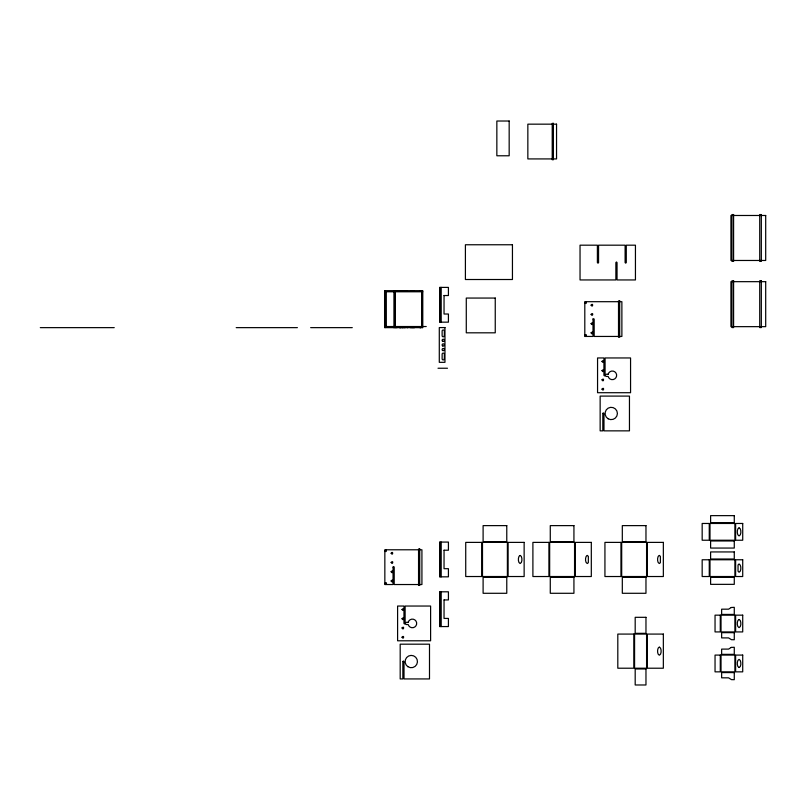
<?xml version="1.0" encoding="UTF-8"?>
<svg xmlns="http://www.w3.org/2000/svg" width="806" height="806" viewBox="0 0 806 806"><rect width="100%" height="100%" fill="white"/><g stroke="black" fill="none" stroke-linecap="round" stroke-linejoin="round"><path stroke-width="1.21" d="M587.151 555.455C585.065 556.13 584.884 562.689 587.151 563.454A3.174 3.174 0 0 0 587.463 563.454L588.34 562.638L588.36 556.412L587.393 555.445M738.921 527.849C736.805 528.545 736.664 535.083 738.921 535.849A3.174 3.174 0 0 0 739.233 535.849C741.621 534.972 741.258 528.273 739.162 527.839M659.187 555.455C657.142 556.039 656.92 562.709 659.187 563.454A3.174 3.174 0 0 0 659.499 563.454L660.376 562.638L660.386 556.412L659.429 555.445M738.921 564.14L738.044 564.956L738.034 571.182L738.921 572.149A3.174 3.174 0 0 0 739.233 572.149C741.5 571.394 741.339 564.623 739.162 564.14M738.921 619.542C736.805 620.227 736.664 626.776 738.921 627.542A3.174 3.174 0 0 0 739.233 627.542C741.621 626.665 741.258 619.965 739.162 619.532M659.187 647.147C657.132 647.722 656.92 654.401 659.187 655.147A3.174 3.174 0 0 0 659.499 655.147C661.756 654.401 661.655 647.641 659.429 647.137M519.991 555.455C517.996 555.918 517.674 562.679 519.991 563.454A3.174 3.174 0 0 0 520.293 563.454C522.57 562.699 522.348 556.1 520.293 555.455M739.162 667.479C741.671 666.753 741.208 660.013 739.233 659.469A3.174 3.174 0 0 0 738.921 659.469C736.795 660.154 736.664 666.703 738.921 667.469M422.777 291.772L384.593 291.772L384.593 326.531L426.233 326.531M40.3 327.639L114.24 327.639M236.208 327.639L297.394 327.639M310.653 327.639L352.282 327.639M438.011 368.241L447.491 368.241M441.204 287.399L441.204 322.158M441.204 542.075L441.204 576.834M441.204 591.806L441.204 626.564M440.036 287.399L440.036 322.158M440.036 542.075L440.036 576.834M440.036 591.806L440.036 626.564M422.284 291.772L422.284 326.531M422.153 290.664L422.153 291.772M422.153 326.531L422.153 327.639M421.931 291.772L421.931 326.531M420.561 290.664L420.561 291.359M420.561 326.803L420.561 327.639M420.258 290.664L420.258 291.359M420.258 326.803L420.258 327.639M420.117 290.664L420.117 291.359M420.117 326.803L420.117 327.639M419.976 290.664L419.976 291.359M419.976 326.803L419.976 327.639M414.375 290.664L414.375 291.359M414.375 326.803L414.375 327.639M414.103 290.664L414.103 291.359M414.103 326.803L414.103 327.639M413.518 290.664L413.518 291.359M413.518 326.803L413.518 327.639M413.236 290.664L413.236 291.359M413.236 326.803L413.236 327.639M412.722 290.664L412.722 291.359M412.702 326.803L412.722 327.639M412.45 290.664L412.45 291.359M412.45 326.803L412.45 327.639M411.866 290.664L411.866 291.359M411.866 326.803L411.866 327.639M411.584 290.664L411.584 291.359M411.584 326.803L411.584 327.639M410.889 290.664L410.889 291.359M410.889 326.803L410.889 327.639M410.627 290.664L410.627 291.359M410.627 326.803L410.627 327.639M407.393 290.664L407.393 291.359M407.393 326.803L407.393 327.639M407.252 290.664L407.252 291.359M407.252 326.803L407.252 327.639M405.136 290.664L405.136 291.359M405.136 326.803L405.136 327.639M404.864 290.664L404.864 291.359M404.864 326.803L404.864 327.639M404.29 290.664L404.29 291.359M404.29 326.803L404.29 327.639M403.715 290.664L403.715 291.359M403.715 326.803L403.715 327.639M402.99 290.664L402.99 291.359M402.99 326.803L402.99 327.639M402.768 290.664L402.768 291.359M402.768 326.803L402.768 327.639M402.275 290.664L402.275 291.359M402.275 326.803L402.275 327.639M402.013 290.664L402.013 291.359M402.013 326.803L402.013 327.639M401.116 290.664L401.116 291.359M401.116 326.803L401.116 327.639M400.864 290.664L400.864 291.359M400.864 326.803L400.763 327.639M400.451 290.664L400.552 291.359M400.451 326.803L400.451 327.639M400.169 290.664L400.169 291.359M400.199 326.803L400.209 327.639M399.796 290.664L399.796 291.359M399.796 326.803L399.796 327.639M399.494 290.664L399.494 291.359M399.494 326.803L399.494 327.639M397.086 291.359L397.086 290.664L397.005 291.359M397.086 326.803L397.086 327.639L397.005 326.803M396.512 290.664L396.512 291.359M396.512 326.803L396.512 327.639M395.877 290.664L395.877 291.359M395.877 326.803L395.877 327.639M395.575 290.664L395.575 291.359M395.575 326.803L395.575 327.639M395.051 291.772L395.051 326.531M394.89 290.664L394.89 291.772M394.89 326.531L394.89 327.639M394.043 290.664L394.043 291.359M394.043 326.803L394.043 327.639M393.943 290.664L393.943 327.639M386.014 291.772L386.014 326.531M385.681 291.772L385.711 326.531M385.228 291.772L385.228 326.531M384.996 290.664L384.996 291.772M384.996 326.531L384.996 327.639M384.744 291.772L384.744 290.664L422.777 290.664L422.777 327.639L384.744 327.639L384.744 326.531M444.056 295.53L444.035 314.018L448.418 314.018L448.418 322.158L439.693 322.158L439.693 287.399L448.418 287.399L448.418 295.53L444.056 295.53M444.056 550.216L444.035 568.693L448.418 568.693L448.418 576.834L439.693 576.834L439.693 542.075L448.418 542.075L448.418 550.216L444.056 550.216M444.056 599.936L444.035 618.424L448.418 618.424L448.418 626.564L439.693 626.564L439.693 591.806L448.418 591.806L448.418 599.936L444.056 599.936M384.845 550.669C386.729 553.984 387.142 547.516 384.845 550.669M384.845 583.514C386.517 586.828 387.495 580.441 384.855 583.443M391.142 553.228C392.985 556.573 393.399 550.115 391.142 553.228M391.142 562.467C392.794 565.812 393.741 559.445 391.152 562.397M391.142 571.716C392.824 575.071 393.62 568.683 391.142 571.716M391.142 580.955C392.885 584.31 393.62 577.842 391.142 580.955M402.043 609.487C403.735 612.852 404.541 606.444 402.043 609.487M402.043 618.726C403.967 622.03 404.31 615.603 402.043 618.726M402.043 627.975C403.645 631.32 404.652 625.033 402.053 627.904M402.043 637.214C403.695 640.579 404.592 634.181 402.043 637.214M584.803 302.582C586.506 305.927 587.262 299.58 584.803 302.582M584.803 335.427C586.446 338.762 587.443 332.435 584.813 335.356M591.1 305.142C592.914 308.486 593.418 302.028 591.1 305.142M591.1 314.38C592.722 317.715 593.76 311.378 591.11 314.32M591.1 323.629C592.763 326.984 593.609 320.597 591.1 323.629M591.1 332.868C592.682 336.213 593.73 329.946 591.11 332.797M602.011 361.4C603.644 364.765 604.571 358.358 602.011 361.4M602.011 370.639C603.744 373.964 604.45 367.637 602.011 370.579M602.011 379.888C603.775 383.213 604.379 376.896 602.011 379.817M602.011 389.127C603.724 392.472 604.51 386.034 602.011 389.127M393.046 567.112L393.046 584.531L384.845 584.531L384.845 549.783L421.921 549.783L421.921 584.531L394.215 584.531L394.215 567.112L393.701 566.578L393.056 567.071M402.849 661.514L402.849 678.934L400.189 678.934L400.189 644.185L429.497 644.185L429.497 678.934L404.018 678.934L404.018 661.565L403.494 660.98L402.849 661.514M405.126 623.421L404.562 624.005L403.957 623.421L403.957 606.041L397.6 606.041L397.6 640.79L430.606 640.79L430.606 606.041L405.126 606.041L405.126 623.421M593.004 319.025L593.004 336.445L584.803 336.445L584.803 301.696L621.879 301.696L621.879 336.445L594.183 336.445L594.173 319.025L593.025 318.944M602.807 413.438L602.807 430.857L600.148 430.857L600.148 396.099L629.456 396.099L629.456 430.857L603.976 430.857L603.976 413.438L603.412 412.894L602.807 413.387M605.084 375.334L604.52 375.918L603.916 375.334L603.916 357.955L597.558 357.955L597.558 392.713L630.564 392.713L630.564 357.955L605.084 357.955L605.084 375.334M598.556 262.565L597.971 263.149L597.387 262.615L597.387 245.185L580.038 245.185L580.038 279.944L615.865 279.944L615.865 262.565L616.459 261.98L617.043 262.565L617.043 279.944L635.44 279.944L635.44 245.185L626.282 245.185L626.282 262.565L625.698 263.149L625.113 262.615L625.113 245.185L598.556 245.185L598.556 262.565M731.264 607.492L728.604 609.175L721.642 609.185L721.642 614.424L734.276 614.424L734.276 607.331L731.264 607.492M731.264 647.42L728.604 649.102L721.642 649.112L721.642 654.351L734.276 654.351L734.276 647.268L731.264 647.42M509.17 121.021L496.849 121.021L496.849 155.78L509.17 155.78L509.17 121.021M553.39 123.368L552.221 123.368L552.221 159.719L553.39 159.719L553.39 123.368M556.553 124.164L527.849 124.164L527.849 158.923L556.553 158.923L556.553 124.164M733.591 214.567L731.989 214.567L731.989 261.396L733.591 261.396L733.591 214.567M761.327 214.567L759.726 214.567L759.726 261.396L761.327 261.396L761.327 214.567M765.7 215.484L730.941 215.484L730.941 260.469L765.7 260.469L765.7 215.484M512.445 244.762L465.405 244.762L465.405 279.511L512.445 279.511L512.445 244.762M733.591 280.74L731.989 280.74L731.989 327.579L733.591 327.579L733.591 280.74M761.327 280.74L759.726 280.74L759.726 327.579L761.327 327.579L761.327 280.74M765.7 281.667L730.941 281.667L730.941 326.652L765.7 326.652L765.7 281.667M495.247 298.059L466.281 298.059L466.281 332.818L495.247 332.818L495.247 298.059M619.693 300.89L618.514 300.89L618.514 337.251L619.693 337.251L619.693 300.89M444.962 327.579L439.29 327.579L439.29 362.327L444.962 362.327L444.962 327.579M608.157 374.226L606.505 374.226A1.108 1.108 0 0 0 605.397 375.334A1.108 1.108 0 0 0 606.505 376.442L608.157 376.442A4.312 4.312 0 0 0 614.797 378.87A4.312 4.312 0 0 0 614.797 371.798A4.312 4.312 0 0 0 608.157 374.226M734.276 515.639L710.61 515.639L710.61 522.731L734.276 522.731L734.276 515.639M709.26 523.467L702.167 523.467L702.167 540.232L709.26 540.232L709.26 523.467M734.891 523.467L709.995 523.467L709.995 540.232L734.891 540.232L734.891 523.467M742.719 523.467L735.626 523.467L735.626 540.232L742.719 540.232L742.719 523.467M506.773 525.623L483.106 525.623L483.106 541.642L506.773 541.642L506.773 525.623M573.932 525.623L550.276 525.623L550.276 541.642L573.932 541.642L573.932 525.623M645.969 525.623L622.313 525.623L622.313 541.642L645.969 541.642L645.969 525.623M734.276 540.967L710.61 540.967L710.61 548.06L734.276 548.06L734.276 540.967M481.756 542.388L465.727 542.388L465.727 576.522L481.756 576.522L481.756 542.388M507.387 542.388L482.492 542.388L482.492 576.522L507.387 576.522L507.387 542.388M524.142 542.388L508.123 542.388L508.123 576.522L524.142 576.522L524.142 542.388M548.916 542.388L532.897 542.388L532.897 576.522L548.916 576.522L548.916 542.388M574.557 542.388L549.662 542.388L549.662 576.522L574.557 576.522L574.557 542.388M591.312 542.388L575.293 542.388L575.293 576.522L591.312 576.522L591.312 542.388M620.952 542.388L604.933 542.388L604.933 576.522L620.952 576.522L620.952 542.388M646.583 542.388L621.688 542.388L621.688 576.522L646.583 576.522L646.583 542.388M663.348 542.388L647.329 542.388L647.329 576.522L663.348 576.522L663.348 542.388M419.735 548.977L418.556 548.977L418.556 585.337L419.735 585.337L419.735 548.977M734.276 551.939L710.61 551.939L710.61 559.021L734.276 559.021L734.276 551.939M709.26 559.767L702.167 559.767L702.167 576.522L709.26 576.522L709.26 559.767M734.891 559.767L709.995 559.767L709.995 576.522L734.891 576.522L734.891 559.767M742.719 559.767L735.626 559.767L735.626 576.522L742.719 576.522L742.719 559.767M506.773 577.267L483.106 577.267L483.106 593.287L506.773 593.287L506.773 577.267M573.932 577.267L550.276 577.267L550.276 593.287L573.932 593.287L573.932 577.267M645.969 577.267L622.313 577.267L622.313 593.287L645.969 593.287L645.969 577.267M734.276 577.267L710.61 577.267L710.61 584.35L734.276 584.35L734.276 577.267M720.282 615.159L715.043 615.159L715.043 631.924L720.282 631.924L720.282 615.159M734.891 615.159L721.027 615.159L721.027 631.924L734.891 631.924L734.891 615.159M742.719 615.159L735.626 615.159L735.626 631.924L742.719 631.924L742.719 615.159M645.969 617.315L635.188 617.315L635.188 633.335L645.969 633.335L645.969 617.315M408.199 622.313L406.546 622.313A1.108 1.108 0 0 0 405.438 623.421A1.108 1.108 0 0 0 406.546 624.529L408.199 624.529A4.312 4.312 0 0 0 414.838 626.957A4.312 4.312 0 0 0 414.838 619.885A4.312 4.312 0 0 0 408.199 622.313M734.276 632.66L721.642 632.66L721.642 637.899L728.604 637.909L731.475 639.692L734.276 639.742L734.276 632.66M633.828 634.08L617.809 634.08L617.809 668.214L633.828 668.214L633.828 634.08M646.583 634.08L634.574 634.08L634.574 668.214L646.583 668.214L646.583 634.08M663.348 634.08L647.329 634.08L647.329 668.214L663.348 668.214L663.348 634.08M720.282 655.087L715.043 655.087L715.043 671.851L720.282 671.851L720.282 655.087M734.891 655.087L721.027 655.087L721.027 671.851L734.891 671.851L734.891 655.087M742.719 655.087L735.626 655.087L735.626 671.851L742.719 671.851L742.719 655.087M645.969 668.96L635.188 668.96L635.188 684.979L645.969 684.979L645.969 668.96M734.276 672.587L721.642 672.587L721.642 677.826L728.604 677.846L731.475 679.629L734.276 679.68L734.276 672.587M444.348 335.709L444.348 331.085A1.108 1.108 0 0 0 443.24 329.976A1.108 1.108 0 0 0 442.131 331.085L442.131 335.709A1.108 1.108 0 0 0 443.24 336.817A1.108 1.108 0 0 0 444.348 335.709M444.348 358.821L444.348 354.197A1.108 1.108 0 0 0 443.24 353.088A1.108 1.108 0 0 0 442.131 354.197L442.131 358.821A1.108 1.108 0 0 0 443.24 359.929A1.108 1.108 0 0 0 444.348 358.821M394.728 326.531L394.728 291.772L394.698 326.531M442.685 345.915A1.108 1.108 0 0 0 444.348 344.958A1.108 1.108 0 0 0 442.685 343.991A1.108 1.108 0 0 0 442.685 345.915M442.685 341.291A1.108 1.108 0 0 0 444.348 340.334A1.108 1.108 0 0 0 442.685 339.366A1.108 1.108 0 0 0 442.685 341.291M442.685 350.539A1.108 1.108 0 0 0 444.348 349.572A1.108 1.108 0 0 0 442.685 348.615A1.108 1.108 0 0 0 442.685 350.539M608.167 418.808A6.166 6.166 0 0 0 617.406 413.478A6.166 6.166 0 0 0 608.167 408.138A6.166 6.166 0 0 0 608.167 418.808M407.836 666.663A6.166 6.166 0 0 0 417.437 661.998A6.166 6.166 0 0 0 408.592 656.013A6.166 6.166 0 0 0 407.836 666.663"/></g></svg>
